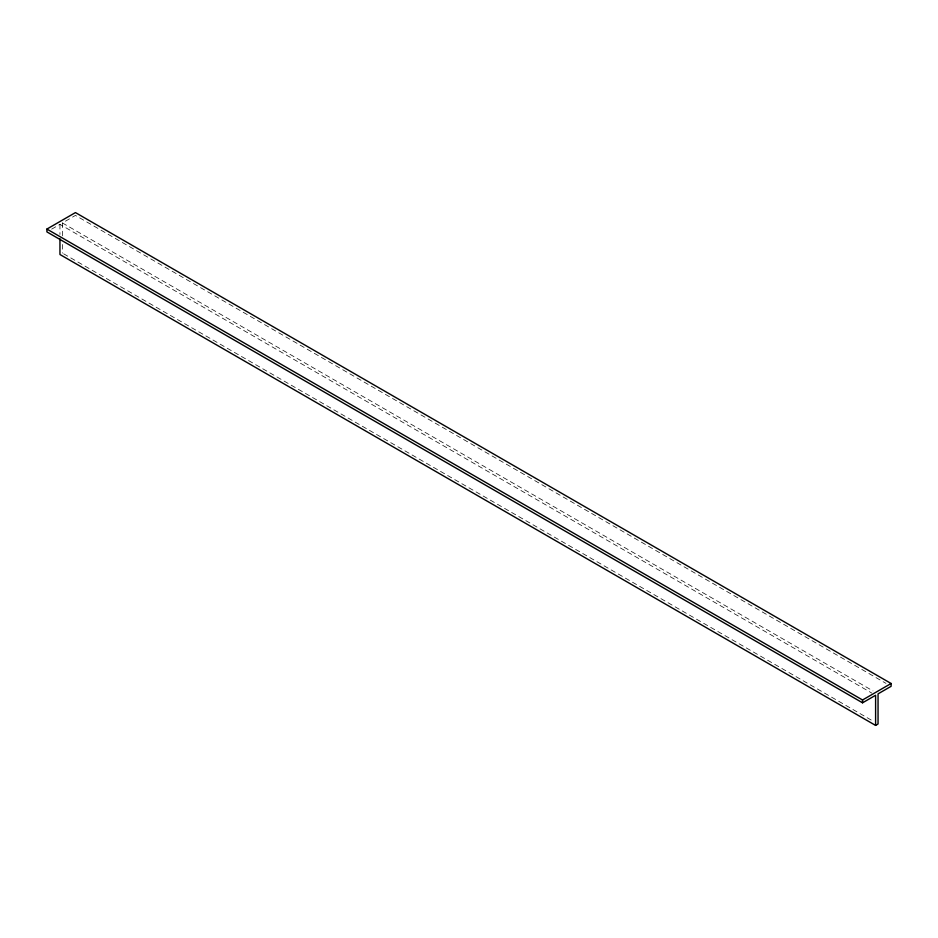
<?xml version="1.0" encoding="UTF-8"?>
<svg xmlns="http://www.w3.org/2000/svg" width="938" height="938" viewBox="0 0 938 938"><rect width="100%" height="100%" fill="white"/><g stroke="black" fill="none" stroke-linecap="round" stroke-linejoin="round"><path stroke-width="0.7" stroke-dasharray="4.69 3.52" d="M51.649 229.153L59.95 224.358L871.801 693.076M62.4 235.86L62.4 222.951L75.45 215.412L886.023 683.392M62.4 222.951L872.973 690.931M63.667 253.823L872.973 721.064M62.4 244.478L62.4 253.084M59.95 224.358L59.95 234.406"/><path stroke-width="1.41" d="M875.6 725.414L875.6 695.269L862.55 702.808L46.9 231.897L46.9 229.071L75.45 212.586L891.1 683.497L891.1 686.323L878.05 693.862L878.05 723.995L875.6 725.414L59.95 254.503L59.95 238.709M46.9 229.071L862.55 699.983L891.1 683.497M862.55 699.983L862.55 702.808"/></g></svg>
